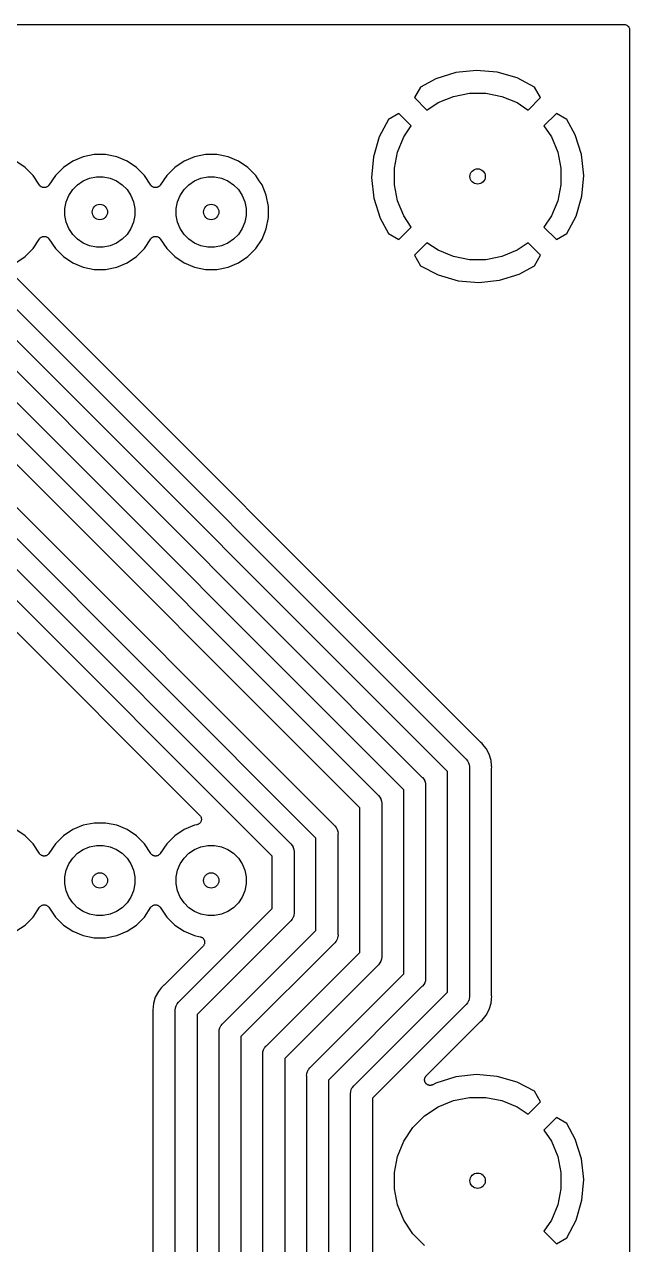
# Model space of a CAD drawing. Extents: x 1.5 to 15, y -8.3 to -3.1.
# Drawn here: x 14.443 to 14.986, y -4.195 to -3.1 of the extents above; entities that cross this region are included whole.
import ezdxf

# ---------------------------------------------------------------- set-up
doc = ezdxf.new("R2010")
doc.units = 0
doc.header["$MEASUREMENT"] = 0
doc.layers.add('BLACK', color=7, linetype='CONTINUOUS')

msp = doc.modelspace()

# ---------------------------------------------------------------- linework, layer by layer
at = {"layer": 'BLACK', "linetype": 'CONTINUOUS'}
for p, q in [((13.9298, -3.10002), (14.9814, -3.10002)), ((14.9814, -3.10002), (14.9814, -3.10002)), ((14.9814, -3.10002), (14.9814, -3.10002)), ((14.9814, -3.10002), (14.9814, -3.10002)), ((14.9814, -3.10002), (14.9815, -3.10002)), ((14.9815, -3.10002), (14.9819, -3.10007)), ((14.9819, -3.10007), (14.9824, -3.10012)), ((14.9824, -3.10012), (14.9824, -3.10013)), ((14.9824, -3.10013), (14.9824, -3.10013)), ((14.9824, -3.10013), (14.9829, -3.10027)), ((14.9829, -3.10027), (14.9833, -3.10041)), ((14.9833, -3.10041), (14.9834, -3.10042)), ((14.9834, -3.10042), (14.9834, -3.10042)), ((14.9834, -3.10042), (14.9838, -3.10065)), ((14.9838, -3.10065), (14.9842, -3.10087)), ((14.9842, -3.10087), (14.9842, -3.10089)), ((14.9842, -3.10089), (14.9842, -3.10089)), ((14.9842, -3.10089), (14.9846, -3.1012)), ((14.9846, -3.1012), (14.9849, -3.1015)), ((14.9849, -3.1015), (14.985, -3.10151)), ((14.985, -3.10151), (14.985, -3.10152)), ((14.985, -3.10152), (14.9853, -3.10189)), ((14.9853, -3.10189), (14.9856, -3.10225)), ((14.9856, -3.10225), (14.9856, -3.10227)), ((14.9856, -3.10227), (14.9856, -3.10228)), ((14.9856, -3.10228), (14.9858, -3.1027)), ((14.9858, -3.1027), (14.986, -3.10311)), ((14.986, -3.10311), (14.986, -3.10313)), ((14.986, -3.10313), (14.986, -3.10315)), ((14.986, -3.10315), (14.9862, -3.1036)), ((14.9862, -3.1036), (14.9863, -3.10405)), ((14.9863, -3.10405), (14.9863, -3.10407)), ((14.9863, -3.10407), (14.9863, -3.10408)), ((14.9863, -3.10408), (14.9864, -3.10455)), ((14.9864, -3.10455), (14.9864, -3.10502)), ((14.9864, -3.10502), (14.9864, -8.3374)), ((14.8303, -3.14329), (14.8125, -3.14891)), ((14.8489, -3.14126), (14.8303, -3.14329)), ((14.8675, -3.14289), (14.8489, -3.14126)), ((14.8854, -3.14812), (14.8675, -3.14289)), ((14.8125, -3.14891), (14.7987, -3.15628)), ((14.9011, -3.1563), (14.8854, -3.14812)), ((14.7987, -3.15628), (14.7933, -3.16575)), ((14.8145, -3.17023), (14.8281, -3.16459)), ((14.8281, -3.16459), (14.8425, -3.16171)), ((14.8425, -3.16171), (14.8573, -3.16171)), ((14.8573, -3.16171), (14.8717, -3.16459)), ((14.8717, -3.16459), (14.8853, -3.17023)), ((14.9065, -3.16575), (14.9011, -3.1563)), ((14.7933, -3.16575), (14.8044, -3.17692)), ((14.8044, -3.17692), (14.8145, -3.17023)), ((14.8853, -3.17023), (14.8954, -3.17692)), ((14.8954, -3.17692), (14.9065, -3.16575)), ((14.7697, -3.1853), (14.7615, -3.201)), ((14.7791, -3.17989), (14.7697, -3.1853)), ((14.7903, -3.19106), (14.7791, -3.17989)), ((14.9207, -3.17989), (14.9095, -3.19106)), ((14.9301, -3.18531), (14.9207, -3.17989)), ((14.9375, -3.1991), (14.9301, -3.18531)), ((14.7836, -3.20108), (14.7903, -3.19106)), ((14.9095, -3.19106), (14.9162, -3.20108)), ((14.7615, -3.201), (14.7563, -3.21892)), ((14.778, -3.2147), (14.7836, -3.20108)), ((14.9162, -3.20108), (14.9218, -3.2147)), ((14.9431, -3.21694), (14.9375, -3.1991)), ((14.4956, -3.21889), (14.4862, -3.22277)), ((14.5056, -3.21691), (14.4956, -3.21889)), ((14.5157, -3.21691), (14.5056, -3.21691)), ((14.5257, -3.21889), (14.5157, -3.21691)), ((14.535, -3.22277), (14.5257, -3.21889)), ((14.5956, -3.21889), (14.5862, -3.22277)), ((14.6056, -3.21691), (14.5956, -3.21889)), ((14.6157, -3.21691), (14.6056, -3.21691)), ((14.6257, -3.21889), (14.6157, -3.21691)), ((14.635, -3.22277), (14.6257, -3.21889)), ((14.7563, -3.21892), (14.7546, -3.23753)), ((14.7751, -3.22915), (14.778, -3.2147)), ((14.9218, -3.2147), (14.9247, -3.22915)), ((14.9452, -3.23551), (14.9431, -3.21694)), ((14.4435, -3.22841), (14.435, -3.22277)), ((14.4506, -3.23558), (14.4435, -3.22841)), ((14.4778, -3.22841), (14.4706, -3.23558)), ((14.4862, -3.22277), (14.4778, -3.22841)), ((14.5435, -3.22841), (14.535, -3.22277)), ((14.5506, -3.23558), (14.5435, -3.22841)), ((14.5778, -3.22841), (14.5706, -3.23558)), ((14.5862, -3.22277), (14.5778, -3.22841)), ((14.6435, -3.22841), (14.635, -3.22277)), ((14.6506, -3.23558), (14.6435, -3.22841)), ((14.7751, -3.24388), (14.7751, -3.22915)), ((14.9247, -3.22915), (14.9247, -3.24388)), ((14.4565, -3.24432), (14.4506, -3.23558)), ((14.4706, -3.23558), (14.4648, -3.24432)), ((14.4906, -3.24394), (14.4957, -3.24049)), ((14.4957, -3.24049), (14.5014, -3.23812)), ((14.5014, -3.23812), (14.5075, -3.23691)), ((14.5075, -3.23691), (14.5137, -3.23691)), ((14.5137, -3.23691), (14.5198, -3.23812)), ((14.5198, -3.23812), (14.5255, -3.24049)), ((14.5255, -3.24049), (14.5307, -3.24394)), ((14.5565, -3.24432), (14.5506, -3.23558)), ((14.5706, -3.23558), (14.5648, -3.24432)), ((14.5906, -3.24394), (14.5957, -3.24049)), ((14.5957, -3.24049), (14.6014, -3.23812)), ((14.6014, -3.23812), (14.6075, -3.23691)), ((14.6075, -3.23691), (14.6137, -3.23691)), ((14.6137, -3.23691), (14.6198, -3.23812)), ((14.6198, -3.23812), (14.6255, -3.24049)), ((14.6255, -3.24049), (14.6307, -3.24394)), ((14.6538, -3.24036), (14.6506, -3.23558)), ((14.6563, -3.24401), (14.6538, -3.24036)), ((14.6538, -3.24036), (14.6538, -3.24036)), ((14.7546, -3.23753), (14.7567, -3.25609)), ((14.9435, -3.25411), (14.9452, -3.23551)), ((14.4568, -3.24469), (14.4565, -3.24432)), ((14.4571, -3.24506), (14.4568, -3.24469)), ((14.4571, -3.24507), (14.4571, -3.24506)), ((14.4571, -3.24508), (14.4571, -3.24507)), ((14.4575, -3.24538), (14.4571, -3.24508)), ((14.4578, -3.24568), (14.4575, -3.24538)), ((14.4578, -3.24569), (14.4578, -3.24568)), ((14.4578, -3.2457), (14.4578, -3.24569)), ((14.4583, -3.24592), (14.4578, -3.2457)), ((14.4587, -3.24615), (14.4583, -3.24592)), ((14.4587, -3.24616), (14.4587, -3.24615)), ((14.4587, -3.24615), (14.4587, -3.24615)), ((14.4592, -3.2463), (14.4587, -3.24616)), ((14.4596, -3.24644), (14.4592, -3.2463)), ((14.4596, -3.24645), (14.4596, -3.24644)), ((14.4596, -3.24644), (14.4596, -3.24644)), ((14.4601, -3.24649), (14.4596, -3.24645)), ((14.4606, -3.24655), (14.4601, -3.24649)), ((14.4611, -3.2465), (14.4606, -3.24655)), ((14.4606, -3.24655), (14.4606, -3.24654)), ((14.4606, -3.24654), (14.4606, -3.24655)), ((14.4616, -3.24646), (14.4611, -3.2465)), ((14.462, -3.24632), (14.4616, -3.24645)), ((14.4616, -3.24645), (14.4616, -3.24646)), ((14.4616, -3.24646), (14.4616, -3.24646)), ((14.4625, -3.24619), (14.462, -3.24632)), ((14.4629, -3.24595), (14.4625, -3.24618)), ((14.4625, -3.24618), (14.4625, -3.24618)), ((14.4625, -3.24618), (14.4625, -3.24619)), ((14.4634, -3.24574), (14.4629, -3.24595)), ((14.4637, -3.24543), (14.4634, -3.24572)), ((14.4634, -3.24572), (14.4634, -3.24573)), ((14.4634, -3.24573), (14.4634, -3.24574)), ((14.4641, -3.24513), (14.4637, -3.24543)), ((14.4644, -3.24475), (14.4641, -3.24511)), ((14.4641, -3.24511), (14.4641, -3.24512)), ((14.4641, -3.24512), (14.4641, -3.24513)), ((14.4647, -3.24438), (14.4644, -3.24475)), ((14.4648, -3.24436), (14.4647, -3.24438)), ((14.4648, -3.24432), (14.4648, -3.24436)), ((14.4648, -3.24436), (14.4648, -3.24436)), ((14.4648, -3.24436), (14.4648, -3.24436)), ((14.4827, -3.25349), (14.4862, -3.24833)), ((14.4862, -3.24833), (14.4906, -3.24394)), ((14.5307, -3.24394), (14.5351, -3.24833)), ((14.5351, -3.24833), (14.5385, -3.25349)), ((14.5568, -3.24469), (14.5565, -3.24432)), ((14.5571, -3.24506), (14.5568, -3.24469)), ((14.5571, -3.24507), (14.5571, -3.24506)), ((14.5571, -3.24508), (14.5571, -3.24507)), ((14.5575, -3.24538), (14.5571, -3.24508)), ((14.5578, -3.24568), (14.5575, -3.24538)), ((14.5578, -3.24569), (14.5578, -3.24568)), ((14.5578, -3.2457), (14.5578, -3.24569)), ((14.5583, -3.24592), (14.5578, -3.2457)), ((14.5587, -3.24615), (14.5583, -3.24592)), ((14.5587, -3.24616), (14.5587, -3.24615)), ((14.5587, -3.24615), (14.5587, -3.24615)), ((14.5592, -3.2463), (14.5587, -3.24616)), ((14.5596, -3.24644), (14.5592, -3.2463)), ((14.5596, -3.24645), (14.5596, -3.24644)), ((14.5596, -3.24644), (14.5596, -3.24644)), ((14.5601, -3.24649), (14.5596, -3.24645)), ((14.5606, -3.24655), (14.5601, -3.24649)), ((14.5611, -3.2465), (14.5606, -3.24655)), ((14.5606, -3.24655), (14.5606, -3.24654)), ((14.5606, -3.24654), (14.5606, -3.24655)), ((14.5616, -3.24646), (14.5611, -3.2465)), ((14.562, -3.24632), (14.5616, -3.24645)), ((14.5616, -3.24645), (14.5616, -3.24646)), ((14.5616, -3.24646), (14.5616, -3.24646)), ((14.5625, -3.24619), (14.562, -3.24632)), ((14.5629, -3.24595), (14.5625, -3.24618)), ((14.5625, -3.24618), (14.5625, -3.24618)), ((14.5625, -3.24618), (14.5625, -3.24619)), ((14.5634, -3.24574), (14.5629, -3.24595)), ((14.5637, -3.24543), (14.5634, -3.24572)), ((14.5634, -3.24572), (14.5634, -3.24573)), ((14.5634, -3.24573), (14.5634, -3.24574)), ((14.5641, -3.24513), (14.5637, -3.24543)), ((14.5644, -3.24475), (14.5641, -3.24511)), ((14.5641, -3.24511), (14.5641, -3.24512)), ((14.5641, -3.24512), (14.5641, -3.24513)), ((14.5647, -3.24438), (14.5644, -3.24475)), ((14.5648, -3.24436), (14.5647, -3.24438)), ((14.5648, -3.24432), (14.5648, -3.24436)), ((14.5648, -3.24436), (14.5648, -3.24436)), ((14.5648, -3.24436), (14.5648, -3.24436)), ((14.5827, -3.25349), (14.5862, -3.24833)), ((14.5862, -3.24833), (14.5906, -3.24394)), ((14.6307, -3.24394), (14.6351, -3.24833)), ((14.6351, -3.24833), (14.6385, -3.25349)), ((14.6601, -3.25338), (14.6563, -3.24401)), ((14.778, -3.25833), (14.7751, -3.24388)), ((14.9247, -3.24388), (14.9218, -3.25833)), ((14.4791, -3.2653), (14.4803, -3.25922)), ((14.4803, -3.25922), (14.4827, -3.25349)), ((14.5385, -3.25349), (14.5409, -3.25922)), ((14.5409, -3.25922), (14.5421, -3.2653)), ((14.5791, -3.2653), (14.5803, -3.25922)), ((14.5803, -3.25922), (14.5827, -3.25349)), ((14.6385, -3.25349), (14.6409, -3.25922)), ((14.6409, -3.25922), (14.6421, -3.2653)), ((14.6621, -3.26333), (14.6601, -3.25338)), ((14.6621, -3.27348), (14.6621, -3.26333)), ((14.7567, -3.25609), (14.7623, -3.27393)), ((14.7836, -3.27195), (14.778, -3.25833)), ((14.9218, -3.25833), (14.9162, -3.27195)), ((14.9383, -3.27204), (14.9435, -3.25411)), ((14.4791, -3.27151), (14.4791, -3.2653)), ((14.4803, -3.27759), (14.4791, -3.27151)), ((14.5421, -3.27151), (14.5409, -3.27759)), ((14.5421, -3.2653), (14.5421, -3.27151)), ((14.5791, -3.27151), (14.5791, -3.2653)), ((14.5803, -3.27759), (14.5791, -3.27151)), ((14.6421, -3.27151), (14.6409, -3.27759)), ((14.6421, -3.2653), (14.6421, -3.27151)), ((14.6601, -3.28343), (14.6621, -3.27348)), ((14.7623, -3.27393), (14.7697, -3.28772)), ((14.7903, -3.28197), (14.7836, -3.27195)), ((14.9162, -3.27195), (14.9095, -3.28197)), ((14.9301, -3.28773), (14.9383, -3.27204)), ((14.4827, -3.28332), (14.4803, -3.27759)), ((14.4862, -3.28848), (14.4827, -3.28332)), ((14.5385, -3.28332), (14.5351, -3.28848)), ((14.5409, -3.27759), (14.5385, -3.28332)), ((14.5827, -3.28332), (14.5803, -3.27759)), ((14.5862, -3.28848), (14.5827, -3.28332)), ((14.6385, -3.28332), (14.6351, -3.28848)), ((14.6409, -3.27759), (14.6385, -3.28332)), ((14.6563, -3.2928), (14.6601, -3.28343)), ((14.7791, -3.29314), (14.7903, -3.28197)), ((14.9095, -3.28197), (14.9207, -3.29314)), ((14.4506, -3.30123), (14.4565, -3.29249)), ((14.4565, -3.29243), (14.4568, -3.29206)), ((14.4565, -3.29245), (14.4565, -3.29243)), ((14.4565, -3.29249), (14.4565, -3.29245)), ((14.4565, -3.29245), (14.4565, -3.29245)), ((14.4565, -3.29245), (14.4565, -3.29245)), ((14.4568, -3.29206), (14.4571, -3.2917)), ((14.4571, -3.29168), (14.4575, -3.29139)), ((14.4571, -3.29169), (14.4571, -3.29168)), ((14.4571, -3.2917), (14.4571, -3.29169)), ((14.4575, -3.29139), (14.4579, -3.29109)), ((14.4579, -3.29107), (14.4583, -3.29085)), ((14.4579, -3.29108), (14.4579, -3.29107)), ((14.4579, -3.29109), (14.4579, -3.29108)), ((14.4583, -3.29085), (14.4587, -3.29063)), ((14.4587, -3.29063), (14.4588, -3.29063)), ((14.4588, -3.29062), (14.4592, -3.29049)), ((14.4588, -3.29063), (14.4588, -3.29062)), ((14.4592, -3.29049), (14.4597, -3.29036)), ((14.4597, -3.29035), (14.4602, -3.29031)), ((14.4597, -3.29036), (14.4597, -3.29035)), ((14.4597, -3.29036), (14.4597, -3.29036)), ((14.4602, -3.29031), (14.4607, -3.29027)), ((14.4607, -3.29027), (14.4607, -3.29027)), ((14.4607, -3.29027), (14.4607, -3.29027)), ((14.4607, -3.29027), (14.4612, -3.29032)), ((14.4612, -3.29032), (14.4616, -3.29036)), ((14.4616, -3.29036), (14.4616, -3.29037)), ((14.4616, -3.29037), (14.4616, -3.29037)), ((14.4616, -3.29037), (14.4621, -3.29051)), ((14.4621, -3.29051), (14.4626, -3.29065)), ((14.4626, -3.29065), (14.4626, -3.29066)), ((14.4626, -3.29066), (14.4626, -3.29066)), ((14.4626, -3.29066), (14.463, -3.29089)), ((14.463, -3.29089), (14.4634, -3.29111)), ((14.4634, -3.29111), (14.4634, -3.29112)), ((14.4634, -3.29112), (14.4634, -3.29113)), ((14.4634, -3.29113), (14.4638, -3.29144)), ((14.4638, -3.29144), (14.4642, -3.29173)), ((14.4642, -3.29173), (14.4642, -3.29174)), ((14.4642, -3.29174), (14.4642, -3.29175)), ((14.4642, -3.29175), (14.4645, -3.29212)), ((14.4645, -3.29212), (14.4648, -3.29249)), ((14.4648, -3.29249), (14.4706, -3.30123)), ((14.4906, -3.29287), (14.4862, -3.28848)), ((14.4957, -3.29632), (14.4906, -3.29287)), ((14.5014, -3.29869), (14.4957, -3.29632)), ((14.5255, -3.29632), (14.5198, -3.29869)), ((14.5307, -3.29287), (14.5255, -3.29632)), ((14.5351, -3.28848), (14.5307, -3.29287)), ((14.5506, -3.30123), (14.5565, -3.29249)), ((14.5565, -3.29243), (14.5568, -3.29206)), ((14.5565, -3.29245), (14.5565, -3.29243)), ((14.5565, -3.29249), (14.5565, -3.29245)), ((14.5565, -3.29245), (14.5565, -3.29245)), ((14.5565, -3.29245), (14.5565, -3.29245)), ((14.5568, -3.29206), (14.5571, -3.2917)), ((14.5571, -3.29168), (14.5575, -3.29139)), ((14.5571, -3.29169), (14.5571, -3.29168)), ((14.5571, -3.2917), (14.5571, -3.29169)), ((14.5575, -3.29139), (14.5579, -3.29109)), ((14.5579, -3.29107), (14.5583, -3.29085)), ((14.5579, -3.29108), (14.5579, -3.29107)), ((14.5579, -3.29109), (14.5579, -3.29108)), ((14.5583, -3.29085), (14.5587, -3.29063)), ((14.5587, -3.29063), (14.5588, -3.29063)), ((14.5588, -3.29062), (14.5592, -3.29049)), ((14.5588, -3.29063), (14.5588, -3.29062)), ((14.5592, -3.29049), (14.5597, -3.29036)), ((14.5597, -3.29035), (14.5602, -3.29031)), ((14.5597, -3.29036), (14.5597, -3.29035)), ((14.5597, -3.29036), (14.5597, -3.29036)), ((14.5602, -3.29031), (14.5607, -3.29027)), ((14.5607, -3.29027), (14.5607, -3.29027)), ((14.5607, -3.29027), (14.5607, -3.29027)), ((14.5607, -3.29027), (14.5612, -3.29032)), ((14.5612, -3.29032), (14.5616, -3.29036)), ((14.5616, -3.29036), (14.5616, -3.29037)), ((14.5616, -3.29037), (14.5616, -3.29037)), ((14.5616, -3.29037), (14.5621, -3.29051)), ((14.5621, -3.29051), (14.5626, -3.29065)), ((14.5626, -3.29065), (14.5626, -3.29066)), ((14.5626, -3.29066), (14.5626, -3.29066)), ((14.5626, -3.29066), (14.563, -3.29089)), ((14.563, -3.29089), (14.5634, -3.29111)), ((14.5634, -3.29111), (14.5634, -3.29112)), ((14.5634, -3.29112), (14.5634, -3.29113)), ((14.5634, -3.29113), (14.5638, -3.29144)), ((14.5638, -3.29144), (14.5642, -3.29173)), ((14.5642, -3.29173), (14.5642, -3.29174)), ((14.5642, -3.29174), (14.5642, -3.29175)), ((14.5642, -3.29175), (14.5645, -3.29212)), ((14.5645, -3.29212), (14.5648, -3.29249)), ((14.5648, -3.29249), (14.5706, -3.30123)), ((14.5906, -3.29287), (14.5862, -3.28848)), ((14.5957, -3.29632), (14.5906, -3.29287)), ((14.6014, -3.29869), (14.5957, -3.29632)), ((14.6255, -3.29632), (14.6198, -3.29869)), ((14.6307, -3.29287), (14.6255, -3.29632)), ((14.6351, -3.28848), (14.6307, -3.29287)), ((14.6506, -3.30123), (14.6563, -3.2928)), ((14.7697, -3.28772), (14.7791, -3.29314)), ((14.8044, -3.29611), (14.7933, -3.30728)), ((14.8145, -3.30281), (14.8044, -3.29611)), ((14.8954, -3.29611), (14.8853, -3.30281)), ((14.9065, -3.30728), (14.8954, -3.29611)), ((14.9207, -3.29314), (14.9301, -3.28773)), ((14.4435, -3.30841), (14.4506, -3.30123)), ((14.4706, -3.30123), (14.4778, -3.30841)), ((14.5075, -3.2999), (14.5014, -3.29869)), ((14.5137, -3.2999), (14.5075, -3.2999)), ((14.5198, -3.29869), (14.5137, -3.2999)), ((14.5435, -3.30841), (14.5506, -3.30123)), ((14.5706, -3.30123), (14.5778, -3.30841)), ((14.6075, -3.2999), (14.6014, -3.29869)), ((14.6137, -3.2999), (14.6075, -3.2999)), ((14.6198, -3.29869), (14.6137, -3.2999)), ((14.6435, -3.30841), (14.6489, -3.30292)), ((14.6489, -3.30292), (14.6506, -3.30123)), ((14.6489, -3.30292), (14.6489, -3.30292)), ((14.7933, -3.30728), (14.7987, -3.31673)), ((14.8281, -3.30844), (14.8145, -3.30281)), ((14.8853, -3.30281), (14.8717, -3.30844)), ((14.9011, -3.31676), (14.9065, -3.30728)), ((14.435, -3.31404), (14.4435, -3.30841)), ((14.4778, -3.30841), (14.4862, -3.31404)), ((14.4862, -3.31404), (14.4956, -3.31792)), ((14.4956, -3.31792), (14.5056, -3.3199)), ((14.5157, -3.3199), (14.5257, -3.31792)), ((14.5257, -3.31792), (14.535, -3.31404)), ((14.535, -3.31404), (14.5435, -3.30841)), ((14.5778, -3.30841), (14.5862, -3.31404)), ((14.5862, -3.31404), (14.5956, -3.31792)), ((14.5956, -3.31792), (14.6056, -3.3199)), ((14.6157, -3.3199), (14.6257, -3.31792)), ((14.6257, -3.31792), (14.635, -3.31404)), ((14.635, -3.31404), (14.6435, -3.30841)), ((14.7987, -3.31673), (14.8144, -3.32491)), ((14.8425, -3.31132), (14.8281, -3.30844)), ((14.8573, -3.31132), (14.8425, -3.31132)), ((14.8717, -3.30844), (14.8573, -3.31132)), ((14.8873, -3.32413), (14.9011, -3.31676)), ((14.4028, -3.32281), (14.8393, -3.75929)), ((14.8526, -3.74428), (14.4313, -3.32305)), ((14.5056, -3.3199), (14.5157, -3.3199)), ((14.6056, -3.3199), (14.6157, -3.3199)), ((14.8144, -3.32491), (14.8323, -3.33014)), ((14.8695, -3.32974), (14.8873, -3.32413)), ((14.8228, -3.77067), (14.3914, -3.33927)), ((14.8323, -3.33014), (14.8509, -3.33177)), ((14.8509, -3.33177), (14.8695, -3.32974)), ((14.3865, -3.36218), (14.7999, -3.7756)), ((14.7835, -3.78698), (14.3751, -3.37864)), ((14.3702, -3.40155), (14.7606, -3.79191)), ((14.7441, -3.80329), (14.3588, -3.41801)), ((14.3431, -3.44092), (14.7212, -3.81905)), ((14.7047, -3.83043), (14.3317, -3.45738)), ((14.3268, -3.48029), (14.6818, -3.83536)), ((14.6654, -3.84673), (14.3154, -3.49675)), ((14.3086, -3.51822), (14.6004, -3.81002)), ((14.8527, -3.74442), (14.8526, -3.74428)), ((14.8529, -3.74457), (14.8527, -3.74442)), ((14.8529, -3.74461), (14.8529, -3.74457)), ((14.8539, -3.74539), (14.8529, -3.74461)), ((14.8547, -3.74634), (14.8539, -3.74539)), ((14.8558, -3.74777), (14.8547, -3.74634)), ((14.8547, -3.74634), (14.8547, -3.74634)), ((14.8576, -3.74994), (14.8558, -3.74777)), ((14.8558, -3.74777), (14.8558, -3.74777)), ((14.8604, -3.75512), (14.8576, -3.74994)), ((14.8621, -3.76075), (14.8604, -3.75512)), ((14.8393, -3.75929), (14.8397, -3.7596)), ((14.8397, -3.7596), (14.8409, -3.7611)), ((14.8409, -3.7611), (14.8418, -3.76281)), ((14.8418, -3.76281), (14.8424, -3.76467)), ((14.8424, -3.76467), (14.8425, -3.76593)), ((14.8425, -3.76593), (14.8426, -3.7666)), ((14.8426, -3.7666), (14.8425, -3.76708)), ((14.8425, -3.76708), (14.8425, -3.97226)), ((14.8625, -3.76537), (14.8621, -3.76075)), ((14.8627, -3.7666), (14.8625, -3.76537)), ((14.8625, -3.76537), (14.8625, -3.76537)), ((14.8625, -3.76782), (14.8627, -3.7666)), ((14.7999, -3.7756), (14.8003, -3.77591)), ((14.8003, -3.77591), (14.8015, -3.77741)), ((14.8015, -3.77741), (14.8024, -3.77912)), ((14.8228, -3.96867), (14.8228, -3.77067)), ((14.8625, -3.76803), (14.8625, -3.76782)), ((14.8625, -3.76824), (14.8625, -3.76803)), ((14.8625, -3.76831), (14.8625, -3.76824)), ((14.8625, -3.97103), (14.8625, -3.76831)), ((14.7835, -3.95236), (14.7835, -3.78698)), ((14.8024, -3.77912), (14.8025, -3.77916)), ((14.8025, -3.77916), (14.803, -3.78097)), ((14.803, -3.78097), (14.8032, -3.7829)), ((14.8032, -3.7829), (14.8031, -3.78339)), ((14.8031, -3.78339), (14.8031, -3.95595)), ((14.7606, -3.79191), (14.7609, -3.79222)), ((14.7609, -3.79222), (14.7622, -3.79372)), ((14.7622, -3.79372), (14.7629, -3.79509)), ((14.7629, -3.79509), (14.7631, -3.79543)), ((14.7631, -3.79543), (14.7636, -3.79728)), ((14.7636, -3.79728), (14.7638, -3.79921)), ((14.7638, -3.79921), (14.7638, -3.7997)), ((14.7638, -3.7997), (14.7638, -3.93652)), ((14.6004, -3.81002), (14.6004, -3.81005)), ((14.6004, -3.81005), (14.6004, -3.81005)), ((14.6004, -3.81005), (14.6004, -3.81005)), ((14.6004, -3.81005), (14.6004, -3.81006)), ((14.6004, -3.81006), (14.6007, -3.81044)), ((14.6007, -3.81044), (14.601, -3.81081)), ((14.601, -3.81081), (14.601, -3.81082)), ((14.601, -3.81082), (14.601, -3.81083)), ((14.601, -3.81083), (14.6012, -3.81126)), ((14.6012, -3.81126), (14.6014, -3.81167)), ((14.7441, -3.93293), (14.7441, -3.80329)), ((14.4956, -3.81889), (14.4862, -3.82277)), ((14.5056, -3.81691), (14.4956, -3.81889)), ((14.5157, -3.81691), (14.5056, -3.81691)), ((14.5257, -3.81889), (14.5157, -3.81691)), ((14.535, -3.82277), (14.5257, -3.81889)), ((14.5956, -3.81889), (14.5862, -3.82277)), ((14.5978, -3.81845), (14.5956, -3.81889)), ((14.5982, -3.81832), (14.5978, -3.81845)), ((14.5987, -3.81818), (14.5982, -3.81832)), ((14.5991, -3.81795), (14.5987, -3.81817)), ((14.5987, -3.81817), (14.5987, -3.81817)), ((14.5987, -3.81817), (14.5987, -3.81818)), ((14.5996, -3.81772), (14.5991, -3.81795)), ((14.6, -3.81741), (14.5996, -3.81771)), ((14.5996, -3.81771), (14.5996, -3.81772)), ((14.5996, -3.81772), (14.5996, -3.81772)), ((14.6003, -3.81711), (14.6, -3.81741)), ((14.6006, -3.81673), (14.6003, -3.8171)), ((14.6003, -3.8171), (14.6003, -3.8171)), ((14.6003, -3.8171), (14.6003, -3.81711)), ((14.601, -3.81636), (14.6006, -3.81673)), ((14.6012, -3.81592), (14.601, -3.81634)), ((14.601, -3.81634), (14.601, -3.81635)), ((14.601, -3.81635), (14.601, -3.81636)), ((14.6014, -3.8155), (14.6012, -3.81592)), ((14.6014, -3.81167), (14.6015, -3.81168)), ((14.6016, -3.81503), (14.6014, -3.81548)), ((14.6014, -3.81548), (14.6014, -3.81549)), ((14.6014, -3.81549), (14.6014, -3.8155)), ((14.6015, -3.81168), (14.6015, -3.81169)), ((14.6015, -3.81169), (14.6016, -3.81215)), ((14.6016, -3.81215), (14.6017, -3.81261)), ((14.6017, -3.81457), (14.6016, -3.81503)), ((14.6017, -3.81261), (14.6017, -3.81262)), ((14.6017, -3.81262), (14.6017, -3.81263)), ((14.6017, -3.81263), (14.6018, -3.8131)), ((14.6018, -3.81408), (14.6017, -3.81455)), ((14.6017, -3.81455), (14.6017, -3.81456)), ((14.6017, -3.81456), (14.6017, -3.81457)), ((14.6018, -3.8131), (14.6018, -3.81358)), ((14.6018, -3.81358), (14.6018, -3.81359)), ((14.6018, -3.81359), (14.6018, -3.8136)), ((14.6018, -3.8136), (14.6018, -3.81408)), ((14.7212, -3.81905), (14.7216, -3.81936)), ((14.7216, -3.81936), (14.7228, -3.82085)), ((14.7228, -3.82085), (14.7235, -3.82211)), ((14.7235, -3.82211), (14.7237, -3.82256)), ((14.4435, -3.82841), (14.435, -3.82277)), ((14.4506, -3.83558), (14.4435, -3.82841)), ((14.4778, -3.82841), (14.4706, -3.83558)), ((14.4862, -3.82277), (14.4778, -3.82841)), ((14.5435, -3.82841), (14.535, -3.82277)), ((14.5506, -3.83558), (14.5435, -3.82841)), ((14.5778, -3.82841), (14.5706, -3.83558)), ((14.5862, -3.82277), (14.5778, -3.82841)), ((14.7047, -3.91325), (14.7047, -3.83043)), ((14.7237, -3.82256), (14.7243, -3.82442)), ((14.7243, -3.82442), (14.7245, -3.82635)), ((14.7245, -3.82635), (14.7244, -3.82683)), ((14.7244, -3.82683), (14.7244, -3.91684)), ((14.4565, -3.84432), (14.4506, -3.83558)), ((14.4706, -3.83558), (14.4648, -3.84432)), ((14.4862, -3.84833), (14.4906, -3.84394)), ((14.4906, -3.84394), (14.4957, -3.84049)), ((14.4957, -3.84049), (14.5014, -3.83812)), ((14.5014, -3.83812), (14.5075, -3.83691)), ((14.5075, -3.83691), (14.5137, -3.83691)), ((14.5137, -3.83691), (14.5198, -3.83812)), ((14.5198, -3.83812), (14.5255, -3.84049)), ((14.5255, -3.84049), (14.5307, -3.84394)), ((14.5307, -3.84394), (14.5351, -3.84833)), ((14.5565, -3.84432), (14.5506, -3.83558)), ((14.5706, -3.83558), (14.5648, -3.84432)), ((14.5862, -3.84833), (14.5906, -3.84394)), ((14.5906, -3.84394), (14.5957, -3.84049)), ((14.5957, -3.84049), (14.6014, -3.83812)), ((14.6014, -3.83812), (14.6075, -3.83691)), ((14.6075, -3.83691), (14.6137, -3.83691)), ((14.6137, -3.83691), (14.6198, -3.83812)), ((14.6198, -3.83812), (14.6255, -3.84049)), ((14.6255, -3.84049), (14.6307, -3.84394)), ((14.6307, -3.84394), (14.6351, -3.84833)), ((14.6818, -3.83536), (14.6822, -3.83566)), ((14.6822, -3.83566), (14.6834, -3.83716)), ((14.6834, -3.83716), (14.6842, -3.83855)), ((14.6842, -3.83855), (14.6843, -3.83887)), ((14.6843, -3.83887), (14.6849, -3.84073)), ((14.6849, -3.84073), (14.6851, -3.84266)), ((14.6851, -3.84266), (14.685, -3.84314)), ((14.685, -3.84314), (14.685, -3.89715)), ((14.4568, -3.84469), (14.4565, -3.84432)), ((14.4571, -3.84506), (14.4568, -3.84469)), ((14.4571, -3.84507), (14.4571, -3.84506)), ((14.4571, -3.84508), (14.4571, -3.84507)), ((14.4575, -3.84538), (14.4571, -3.84508)), ((14.4578, -3.84568), (14.4575, -3.84538)), ((14.4578, -3.84569), (14.4578, -3.84568)), ((14.4578, -3.8457), (14.4578, -3.84569)), ((14.4583, -3.84592), (14.4578, -3.8457)), ((14.4587, -3.84615), (14.4583, -3.84592)), ((14.4587, -3.84616), (14.4587, -3.84615)), ((14.4587, -3.84615), (14.4587, -3.84615)), ((14.4592, -3.8463), (14.4587, -3.84616)), ((14.4596, -3.84644), (14.4592, -3.8463)), ((14.4596, -3.84645), (14.4596, -3.84644)), ((14.4596, -3.84644), (14.4596, -3.84644)), ((14.4601, -3.84649), (14.4596, -3.84645)), ((14.4606, -3.84655), (14.4601, -3.84649)), ((14.4611, -3.8465), (14.4606, -3.84655)), ((14.4606, -3.84655), (14.4606, -3.84654)), ((14.4606, -3.84654), (14.4606, -3.84655)), ((14.4616, -3.84646), (14.4611, -3.8465)), ((14.462, -3.84632), (14.4616, -3.84645)), ((14.4616, -3.84645), (14.4616, -3.84646)), ((14.4616, -3.84646), (14.4616, -3.84646)), ((14.4625, -3.84619), (14.462, -3.84632)), ((14.4629, -3.84595), (14.4625, -3.84618)), ((14.4625, -3.84618), (14.4625, -3.84618)), ((14.4625, -3.84618), (14.4625, -3.84619)), ((14.4634, -3.84574), (14.4629, -3.84595)), ((14.4637, -3.84543), (14.4634, -3.84572)), ((14.4634, -3.84572), (14.4634, -3.84573)), ((14.4634, -3.84573), (14.4634, -3.84574)), ((14.4641, -3.84513), (14.4637, -3.84543)), ((14.4644, -3.84475), (14.4641, -3.84511)), ((14.4641, -3.84511), (14.4641, -3.84512)), ((14.4641, -3.84512), (14.4641, -3.84513)), ((14.4647, -3.84438), (14.4644, -3.84475)), ((14.4648, -3.84436), (14.4647, -3.84438)), ((14.4648, -3.84432), (14.4648, -3.84436)), ((14.4648, -3.84436), (14.4648, -3.84436)), ((14.4648, -3.84436), (14.4648, -3.84436)), ((14.4803, -3.85922), (14.4827, -3.85349)), ((14.4827, -3.85349), (14.4862, -3.84833)), ((14.5351, -3.84833), (14.5385, -3.85349)), ((14.5385, -3.85349), (14.5409, -3.85922)), ((14.5568, -3.84469), (14.5565, -3.84432)), ((14.5571, -3.84506), (14.5568, -3.84469)), ((14.5571, -3.84507), (14.5571, -3.84506)), ((14.5571, -3.84508), (14.5571, -3.84507)), ((14.5575, -3.84538), (14.5571, -3.84508)), ((14.5578, -3.84568), (14.5575, -3.84538)), ((14.5578, -3.84569), (14.5578, -3.84568)), ((14.5578, -3.8457), (14.5578, -3.84569)), ((14.5583, -3.84592), (14.5578, -3.8457)), ((14.5587, -3.84615), (14.5583, -3.84592)), ((14.5587, -3.84616), (14.5587, -3.84615)), ((14.5587, -3.84615), (14.5587, -3.84615)), ((14.5592, -3.8463), (14.5587, -3.84616)), ((14.5596, -3.84644), (14.5592, -3.8463)), ((14.5596, -3.84645), (14.5596, -3.84644)), ((14.5596, -3.84644), (14.5596, -3.84644)), ((14.5601, -3.84649), (14.5596, -3.84645)), ((14.5606, -3.84655), (14.5601, -3.84649)), ((14.5611, -3.8465), (14.5606, -3.84655)), ((14.5606, -3.84655), (14.5606, -3.84654)), ((14.5606, -3.84654), (14.5606, -3.84655)), ((14.5616, -3.84646), (14.5611, -3.8465)), ((14.562, -3.84632), (14.5616, -3.84645)), ((14.5616, -3.84645), (14.5616, -3.84646)), ((14.5616, -3.84646), (14.5616, -3.84646)), ((14.5625, -3.84619), (14.562, -3.84632)), ((14.5629, -3.84595), (14.5625, -3.84618)), ((14.5625, -3.84618), (14.5625, -3.84618)), ((14.5625, -3.84618), (14.5625, -3.84619)), ((14.5634, -3.84574), (14.5629, -3.84595)), ((14.5637, -3.84543), (14.5634, -3.84572)), ((14.5634, -3.84572), (14.5634, -3.84573)), ((14.5634, -3.84573), (14.5634, -3.84574)), ((14.5641, -3.84513), (14.5637, -3.84543)), ((14.5644, -3.84475), (14.5641, -3.84511)), ((14.5641, -3.84511), (14.5641, -3.84512)), ((14.5641, -3.84512), (14.5641, -3.84513)), ((14.5647, -3.84438), (14.5644, -3.84475)), ((14.5648, -3.84436), (14.5647, -3.84438)), ((14.5648, -3.84432), (14.5648, -3.84436)), ((14.5648, -3.84436), (14.5648, -3.84436)), ((14.5648, -3.84436), (14.5648, -3.84436)), ((14.5803, -3.85922), (14.5827, -3.85349)), ((14.5827, -3.85349), (14.5862, -3.84833)), ((14.6351, -3.84833), (14.6385, -3.85349)), ((14.6385, -3.85349), (14.6409, -3.85922)), ((14.6654, -3.89356), (14.6654, -3.84673)), ((14.4791, -3.8653), (14.4803, -3.85922)), ((14.4791, -3.87151), (14.4791, -3.8653)), ((14.5409, -3.85922), (14.5421, -3.8653)), ((14.5421, -3.8653), (14.5421, -3.87151)), ((14.5791, -3.8653), (14.5803, -3.85922)), ((14.5791, -3.87151), (14.5791, -3.8653)), ((14.6409, -3.85922), (14.6421, -3.8653)), ((14.6421, -3.8653), (14.6421, -3.87151)), ((14.4803, -3.87759), (14.4791, -3.87151)), ((14.5421, -3.87151), (14.5409, -3.87759)), ((14.5803, -3.87759), (14.5791, -3.87151)), ((14.6421, -3.87151), (14.6409, -3.87759)), ((14.4827, -3.88332), (14.4803, -3.87759)), ((14.4862, -3.88848), (14.4827, -3.88332)), ((14.5385, -3.88332), (14.5351, -3.88848)), ((14.5409, -3.87759), (14.5385, -3.88332)), ((14.5827, -3.88332), (14.5803, -3.87759)), ((14.5862, -3.88848), (14.5827, -3.88332)), ((14.6385, -3.88332), (14.6351, -3.88848)), ((14.6409, -3.87759), (14.6385, -3.88332)), ((14.4506, -3.90123), (14.4565, -3.89249)), ((14.4565, -3.89243), (14.4568, -3.89206)), ((14.4565, -3.89245), (14.4565, -3.89243)), ((14.4565, -3.89249), (14.4565, -3.89245)), ((14.4565, -3.89245), (14.4565, -3.89245)), ((14.4565, -3.89245), (14.4565, -3.89245)), ((14.4568, -3.89206), (14.4571, -3.8917)), ((14.4571, -3.89168), (14.4575, -3.89139)), ((14.4571, -3.89169), (14.4571, -3.89168)), ((14.4571, -3.8917), (14.4571, -3.89169)), ((14.4575, -3.89139), (14.4579, -3.89109)), ((14.4579, -3.89107), (14.4583, -3.89085)), ((14.4579, -3.89108), (14.4579, -3.89107)), ((14.4579, -3.89109), (14.4579, -3.89108)), ((14.4583, -3.89085), (14.4587, -3.89063)), ((14.4587, -3.89063), (14.4588, -3.89063)), ((14.4588, -3.89062), (14.4592, -3.89049)), ((14.4588, -3.89063), (14.4588, -3.89062)), ((14.4592, -3.89049), (14.4597, -3.89036)), ((14.4597, -3.89035), (14.4602, -3.89031)), ((14.4597, -3.89036), (14.4597, -3.89035)), ((14.4597, -3.89036), (14.4597, -3.89036)), ((14.4602, -3.89031), (14.4607, -3.89027)), ((14.4607, -3.89027), (14.4607, -3.89027)), ((14.4607, -3.89027), (14.4607, -3.89027)), ((14.4607, -3.89027), (14.4612, -3.89032)), ((14.4612, -3.89032), (14.4616, -3.89036)), ((14.4616, -3.89036), (14.4616, -3.89037)), ((14.4616, -3.89037), (14.4616, -3.89037)), ((14.4616, -3.89037), (14.4621, -3.89051)), ((14.4621, -3.89051), (14.4626, -3.89065)), ((14.4626, -3.89065), (14.4626, -3.89066)), ((14.4626, -3.89066), (14.4626, -3.89066)), ((14.4626, -3.89066), (14.463, -3.89089)), ((14.463, -3.89089), (14.4634, -3.89111)), ((14.4634, -3.89111), (14.4634, -3.89112)), ((14.4634, -3.89112), (14.4634, -3.89113)), ((14.4634, -3.89113), (14.4638, -3.89144)), ((14.4638, -3.89144), (14.4642, -3.89173)), ((14.4642, -3.89173), (14.4642, -3.89174)), ((14.4642, -3.89174), (14.4642, -3.89175)), ((14.4642, -3.89175), (14.4645, -3.89212)), ((14.4645, -3.89212), (14.4648, -3.89249)), ((14.4648, -3.89249), (14.4706, -3.90123)), ((14.4906, -3.89287), (14.4862, -3.88848)), ((14.4957, -3.89632), (14.4906, -3.89287)), ((14.5014, -3.89869), (14.4957, -3.89632)), ((14.5075, -3.8999), (14.5014, -3.89869)), ((14.5198, -3.89869), (14.5137, -3.8999)), ((14.5255, -3.89632), (14.5198, -3.89869)), ((14.5307, -3.89287), (14.5255, -3.89632)), ((14.5351, -3.88848), (14.5307, -3.89287)), ((14.5506, -3.90123), (14.5565, -3.89249)), ((14.5565, -3.89243), (14.5568, -3.89206)), ((14.5565, -3.89245), (14.5565, -3.89243)), ((14.5565, -3.89249), (14.5565, -3.89245)), ((14.5565, -3.89245), (14.5565, -3.89245)), ((14.5565, -3.89245), (14.5565, -3.89245)), ((14.5568, -3.89206), (14.5571, -3.8917)), ((14.5571, -3.89168), (14.5575, -3.89139)), ((14.5571, -3.89169), (14.5571, -3.89168)), ((14.5571, -3.8917), (14.5571, -3.89169)), ((14.5575, -3.89139), (14.5579, -3.89109)), ((14.5579, -3.89107), (14.5583, -3.89085)), ((14.5579, -3.89108), (14.5579, -3.89107)), ((14.5579, -3.89109), (14.5579, -3.89108)), ((14.5583, -3.89085), (14.5587, -3.89063)), ((14.5587, -3.89063), (14.5588, -3.89063)), ((14.5588, -3.89062), (14.5592, -3.89049)), ((14.5588, -3.89063), (14.5588, -3.89062)), ((14.5592, -3.89049), (14.5597, -3.89036)), ((14.5597, -3.89035), (14.5602, -3.89031)), ((14.5597, -3.89036), (14.5597, -3.89035)), ((14.5597, -3.89036), (14.5597, -3.89036)), ((14.5602, -3.89031), (14.5607, -3.89027)), ((14.5607, -3.89027), (14.5607, -3.89027)), ((14.5607, -3.89027), (14.5607, -3.89027)), ((14.5607, -3.89027), (14.5612, -3.89032)), ((14.5612, -3.89032), (14.5616, -3.89036)), ((14.5616, -3.89036), (14.5616, -3.89037)), ((14.5616, -3.89037), (14.5616, -3.89037)), ((14.5616, -3.89037), (14.5621, -3.89051)), ((14.5621, -3.89051), (14.5626, -3.89065)), ((14.5626, -3.89065), (14.5626, -3.89066)), ((14.5626, -3.89066), (14.5626, -3.89066)), ((14.5626, -3.89066), (14.563, -3.89089)), ((14.563, -3.89089), (14.5634, -3.89111)), ((14.5634, -3.89111), (14.5634, -3.89112)), ((14.5634, -3.89112), (14.5634, -3.89113)), ((14.5634, -3.89113), (14.5638, -3.89144)), ((14.5638, -3.89144), (14.5642, -3.89173)), ((14.5642, -3.89173), (14.5642, -3.89174)), ((14.5642, -3.89174), (14.5642, -3.89175)), ((14.5642, -3.89175), (14.5645, -3.89212)), ((14.5645, -3.89212), (14.5648, -3.89249)), ((14.5648, -3.89249), (14.5706, -3.90123)), ((14.5815, -3.97744), (14.6654, -3.89356)), ((14.5906, -3.89287), (14.5862, -3.88848)), ((14.5957, -3.89632), (14.5906, -3.89287)), ((14.6014, -3.89869), (14.5957, -3.89632)), ((14.6075, -3.8999), (14.6014, -3.89869)), ((14.6198, -3.89869), (14.6137, -3.8999)), ((14.6255, -3.89632), (14.6198, -3.89869)), ((14.6307, -3.89287), (14.6255, -3.89632)), ((14.6351, -3.88848), (14.6307, -3.89287)), ((14.6851, -3.89764), (14.6849, -3.89957)), ((14.685, -3.89715), (14.6851, -3.89764)), ((14.435, -3.91404), (14.4435, -3.90841)), ((14.4435, -3.90841), (14.4506, -3.90123)), ((14.4706, -3.90123), (14.4778, -3.90841)), ((14.4778, -3.90841), (14.4862, -3.91404)), ((14.5137, -3.8999), (14.5075, -3.8999)), ((14.535, -3.91404), (14.5435, -3.90841)), ((14.5435, -3.90841), (14.5506, -3.90123)), ((14.5706, -3.90123), (14.5778, -3.90841)), ((14.5778, -3.90841), (14.5862, -3.91404)), ((14.6818, -3.90494), (14.5979, -3.98882)), ((14.6137, -3.8999), (14.6075, -3.8999)), ((14.6822, -3.90463), (14.6818, -3.90494)), ((14.6834, -3.90313), (14.6822, -3.90463)), ((14.6843, -3.90142), (14.6834, -3.90313)), ((14.6845, -3.90095), (14.6843, -3.90142)), ((14.6849, -3.89957), (14.6845, -3.90095)), ((14.4862, -3.91404), (14.4956, -3.91792)), ((14.4956, -3.91792), (14.5056, -3.9199)), ((14.5056, -3.9199), (14.5157, -3.9199)), ((14.5157, -3.9199), (14.5257, -3.91792)), ((14.5257, -3.91792), (14.535, -3.91404)), ((14.5862, -3.91404), (14.5956, -3.91792)), ((14.5956, -3.91792), (14.6007, -3.91893)), ((14.6007, -3.91893), (14.6007, -3.91894)), ((14.6007, -3.91894), (14.6007, -3.91894)), ((14.6007, -3.91894), (14.6007, -3.91894)), ((14.6007, -3.91894), (14.6008, -3.91895)), ((14.6008, -3.91895), (14.6012, -3.9191)), ((14.6012, -3.9191), (14.6017, -3.91924)), ((14.6017, -3.91924), (14.6017, -3.91924)), ((14.6017, -3.91924), (14.6017, -3.91924)), ((14.6017, -3.91924), (14.6021, -3.91948)), ((14.6021, -3.91948), (14.6025, -3.9197)), ((14.6025, -3.9197), (14.6025, -3.91971)), ((14.6025, -3.91971), (14.6025, -3.91972)), ((14.6025, -3.91972), (14.6029, -3.92002)), ((14.6029, -3.92002), (14.6033, -3.92033)), ((14.6033, -3.92033), (14.6033, -3.92034)), ((14.6033, -3.92034), (14.6033, -3.92034)), ((14.6033, -3.92034), (14.6036, -3.92071)), ((14.6036, -3.92071), (14.6039, -3.92109)), ((14.6208, -3.99713), (14.7047, -3.91325)), ((14.724, -3.92005), (14.7237, -3.92111)), ((14.7243, -3.91925), (14.724, -3.92005)), ((14.7245, -3.91732), (14.7243, -3.91925)), ((14.7244, -3.91684), (14.7245, -3.91732)), ((14.6033, -3.92737), (14.5682, -3.96243)), ((14.6036, -3.92701), (14.6033, -3.92737)), ((14.6039, -3.92664), (14.6036, -3.92701)), ((14.6039, -3.92109), (14.6039, -3.9211)), ((14.6039, -3.9211), (14.6039, -3.9211)), ((14.6039, -3.9211), (14.6041, -3.92153)), ((14.6041, -3.9262), (14.6039, -3.92662)), ((14.6039, -3.92662), (14.6039, -3.92663)), ((14.6039, -3.92663), (14.6039, -3.92664)), ((14.6041, -3.92153), (14.6044, -3.92195)), ((14.6043, -3.92578), (14.6041, -3.9262)), ((14.6045, -3.92531), (14.6043, -3.92576)), ((14.6043, -3.92576), (14.6043, -3.92577)), ((14.6043, -3.92577), (14.6043, -3.92578)), ((14.6044, -3.92195), (14.6044, -3.92196)), ((14.6044, -3.92196), (14.6044, -3.92197)), ((14.6044, -3.92197), (14.6045, -3.92243)), ((14.6045, -3.92243), (14.6046, -3.92288)), ((14.6046, -3.92485), (14.6045, -3.92531)), ((14.6046, -3.92288), (14.6046, -3.9229)), ((14.6046, -3.9229), (14.6046, -3.92291)), ((14.6046, -3.92291), (14.6047, -3.92337)), ((14.6047, -3.92435), (14.6046, -3.92483)), ((14.6046, -3.92483), (14.6046, -3.92484)), ((14.6046, -3.92484), (14.6046, -3.92485)), ((14.6047, -3.92337), (14.6047, -3.92386)), ((14.6047, -3.92386), (14.6047, -3.92387)), ((14.6047, -3.92387), (14.6047, -3.92388)), ((14.6047, -3.92388), (14.6047, -3.92435)), ((14.7212, -3.92462), (14.6373, -4.00851)), ((14.7216, -3.92432), (14.7212, -3.92462)), ((14.7228, -3.92282), (14.7216, -3.92432)), ((14.7237, -3.92111), (14.7228, -3.92282)), ((14.6602, -4.01681), (14.7441, -3.93293)), ((14.7622, -3.9425), (14.7609, -3.944)), ((14.7631, -3.94079), (14.7622, -3.9425)), ((14.7633, -3.94008), (14.7631, -3.94079)), ((14.7636, -3.93894), (14.7633, -3.94008)), ((14.7638, -3.93701), (14.7636, -3.93894)), ((14.7638, -3.93652), (14.7638, -3.93701)), ((14.7606, -3.94431), (14.6767, -4.02819)), ((14.6996, -4.03624), (14.7835, -3.95236)), ((14.7609, -3.944), (14.7606, -3.94431)), ((14.5661, -3.96449), (14.5632, -3.96809)), ((14.5669, -3.96354), (14.5661, -3.96449)), ((14.5661, -3.96449), (14.5661, -3.96449)), ((14.5678, -3.96276), (14.5669, -3.96354)), ((14.568, -3.96261), (14.5678, -3.96276)), ((14.5681, -3.96248), (14.568, -3.96261)), ((14.5682, -3.96243), (14.5681, -3.96248)), ((14.7999, -3.96374), (14.716, -4.04762)), ((14.8003, -3.96343), (14.7999, -3.96374)), ((14.8015, -3.96193), (14.8003, -3.96343)), ((14.8024, -3.96022), (14.8015, -3.96193)), ((14.803, -3.95837), (14.8024, -3.96022)), ((14.8031, -3.95692), (14.803, -3.95837)), ((14.8031, -3.95595), (14.8032, -3.95644)), ((14.8032, -3.95644), (14.8031, -3.95692)), ((14.8031, -3.95692), (14.8031, -3.95692)), ((14.5604, -3.97327), (14.5587, -3.9789)), ((14.5632, -3.96809), (14.5604, -3.97327)), ((14.739, -4.05255), (14.8228, -3.96867)), ((14.8424, -3.97468), (14.8419, -3.97632)), ((14.8426, -3.97275), (14.8424, -3.97468)), ((14.8425, -3.97226), (14.8426, -3.97275)), ((14.8621, -3.9786), (14.8624, -3.9754)), ((14.8624, -3.97539), (14.8625, -3.97397)), ((14.8624, -3.9754), (14.8624, -3.97539)), ((14.8625, -3.97124), (14.8625, -3.97103)), ((14.8625, -3.97146), (14.8625, -3.97124)), ((14.8625, -3.97152), (14.8625, -3.97146)), ((14.8627, -3.97275), (14.8625, -3.97152)), ((14.8625, -3.97397), (14.8627, -3.97275)), ((14.8625, -3.97397), (14.8625, -3.97397)), ((14.5587, -3.9789), (14.5581, -3.98475)), ((14.5581, -3.98475), (14.5582, -3.98597)), ((14.5582, -3.98597), (14.5582, -3.98604)), ((14.5582, -3.98604), (14.5582, -3.98625)), ((14.5582, -3.98625), (14.5582, -3.98646)), ((14.5582, -3.98646), (14.5582, -4.52051)), ((14.5782, -3.98475), (14.5784, -3.98282)), ((14.5782, -3.98523), (14.5782, -3.98475)), ((14.5782, -4.53087), (14.5782, -3.98523)), ((14.5784, -3.98282), (14.579, -3.98096)), ((14.579, -3.98096), (14.5799, -3.97925)), ((14.5799, -3.97917), (14.5811, -3.97775)), ((14.5799, -3.97925), (14.5799, -3.97917)), ((14.5811, -3.97775), (14.5815, -3.97744)), ((14.8393, -3.98005), (14.7554, -4.06393)), ((14.8397, -3.97974), (14.8393, -3.98005)), ((14.8409, -3.97824), (14.8397, -3.97974)), ((14.8418, -3.97653), (14.8409, -3.97824)), ((14.8419, -3.97632), (14.8418, -3.97653)), ((14.8576, -3.98941), (14.8604, -3.98422)), ((14.8604, -3.98422), (14.8621, -3.9786)), ((14.5979, -3.98882), (14.5979, -4.53446)), ((14.6196, -3.99853), (14.6205, -3.99744)), ((14.6205, -3.99744), (14.6208, -3.99713)), ((14.8038, -4.04384), (14.8526, -3.99506)), ((14.8526, -3.99501), (14.8528, -3.99488)), ((14.8526, -3.99506), (14.8526, -3.99501)), ((14.8528, -3.99488), (14.8529, -3.99473)), ((14.8529, -3.99473), (14.8539, -3.99395)), ((14.8539, -3.99395), (14.8576, -3.98941)), ((14.6176, -4.00443), (14.6178, -4.0025)), ((14.6176, -4.00491), (14.6176, -4.00443)), ((14.6176, -5.41846), (14.6176, -4.00491)), ((14.6178, -4.0025), (14.6183, -4.00065)), ((14.6183, -4.00065), (14.6192, -3.99894)), ((14.6192, -3.99894), (14.6196, -3.99853)), ((14.6373, -4.00851), (14.6373, -5.42206)), ((14.6577, -4.02033), (14.6586, -4.01862)), ((14.6586, -4.01862), (14.6588, -4.0184)), ((14.6588, -4.0184), (14.6598, -4.01712)), ((14.6598, -4.01712), (14.6602, -4.01681)), ((14.6569, -4.02412), (14.6571, -4.02219)), ((14.657, -4.0246), (14.6569, -4.02412)), ((14.657, -5.95212), (14.657, -4.0246)), ((14.6571, -4.02219), (14.6577, -4.02033)), ((14.6767, -4.02819), (14.6767, -5.95572)), ((14.6965, -4.04162), (14.6971, -4.03976)), ((14.6971, -4.03976), (14.698, -4.03805)), ((14.698, -4.03805), (14.6982, -4.03776)), ((14.6982, -4.03776), (14.6992, -4.03655)), ((14.6992, -4.03655), (14.6996, -4.03624)), ((14.6963, -4.04354), (14.6965, -4.04162)), ((14.6964, -4.04403), (14.6963, -4.04354)), ((14.6964, -6.83972), (14.6964, -4.04403)), ((14.716, -4.04762), (14.716, -6.84332)), ((14.8023, -4.04686), (14.8024, -4.04663)), ((14.8023, -4.04711), (14.8023, -4.04686)), ((14.8023, -4.04736), (14.8023, -4.04711)), ((14.8023, -4.0476), (14.8023, -4.04736)), ((14.8023, -4.04784), (14.8023, -4.0476)), ((14.8024, -4.04808), (14.8023, -4.04784)), ((14.8024, -4.04639), (14.8025, -4.04615)), ((14.8024, -4.04663), (14.8024, -4.04639)), ((14.8024, -4.04833), (14.8024, -4.04808)), ((14.8025, -4.04856), (14.8024, -4.04833)), ((14.8025, -4.04591), (14.8026, -4.04568)), ((14.8025, -4.04615), (14.8025, -4.04591)), ((14.8025, -4.0488), (14.8025, -4.04856)), ((14.8026, -4.04903), (14.8025, -4.0488)), ((14.8026, -4.04568), (14.8027, -4.04545)), ((14.8027, -4.04926), (14.8026, -4.04903)), ((14.8027, -4.04545), (14.8028, -4.04524)), ((14.8028, -4.04948), (14.8027, -4.04926)), ((14.8028, -4.04524), (14.8029, -4.04501)), ((14.8029, -4.0497), (14.8028, -4.04948)), ((14.8029, -4.04501), (14.8031, -4.04481)), ((14.803, -4.04991), (14.8029, -4.0497)), ((14.8031, -4.05013), (14.803, -4.04991)), ((14.8031, -4.04481), (14.8032, -4.04459)), ((14.8033, -4.05031), (14.8031, -4.05013)), ((14.8032, -4.04459), (14.8033, -4.0444)), ((14.8033, -4.0444), (14.8035, -4.0442)), ((14.8034, -4.05052), (14.8033, -4.05031)), ((14.8036, -4.05069), (14.8034, -4.05052)), ((14.8035, -4.0442), (14.8036, -4.04403)), ((14.8036, -4.04403), (14.8038, -4.04384)), ((14.8038, -4.05089), (14.8036, -4.05069)), ((14.8039, -4.05104), (14.8038, -4.05089)), ((14.8041, -4.05121), (14.8039, -4.05104)), ((14.8043, -4.05135), (14.8041, -4.05121)), ((14.8045, -4.05151), (14.8043, -4.05135)), ((14.8047, -4.05163), (14.8045, -4.05151)), ((14.8049, -4.05176), (14.8047, -4.05163)), ((14.8052, -4.05186), (14.8049, -4.05176)), ((14.8054, -4.05198), (14.8052, -4.05186)), ((14.8056, -4.05205), (14.8054, -4.05198)), ((14.8058, -4.05214), (14.8056, -4.05205)), ((14.8061, -4.0522), (14.8058, -4.05214)), ((14.8063, -4.05227), (14.8061, -4.0522)), ((14.8065, -4.0523), (14.8063, -4.05227)), ((14.8068, -4.05234), (14.8065, -4.0523)), ((14.807, -4.05235), (14.8068, -4.05234)), ((14.8073, -4.05237), (14.807, -4.05235)), ((14.8075, -4.05235), (14.8073, -4.05237)), ((14.8078, -4.05236), (14.8075, -4.05235)), ((14.808, -4.05231), (14.8078, -4.05236)), ((14.8082, -4.05229), (14.808, -4.05231)), ((14.8085, -4.05222), (14.8082, -4.05229)), ((14.8087, -4.05218), (14.8085, -4.05222)), ((14.8089, -4.05209), (14.8087, -4.05218)), ((14.8092, -4.05202), (14.8089, -4.05209)), ((14.8094, -4.05191), (14.8092, -4.05202)), ((14.8096, -4.05182), (14.8094, -4.05191)), ((14.8097, -4.05178), (14.8096, -4.05182)), ((14.8125, -4.05028), (14.8097, -4.05178)), ((14.8303, -4.04466), (14.8125, -4.05028)), ((14.8489, -4.04264), (14.8303, -4.04466)), ((14.8675, -4.04427), (14.8489, -4.04264)), ((14.8854, -4.0495), (14.8675, -4.04427)), ((14.9011, -4.05768), (14.8854, -4.0495)), ((14.7357, -4.05985), (14.7359, -4.05792)), ((14.7357, -4.06034), (14.7357, -4.05985)), ((14.7357, -7.56088), (14.7357, -4.06034)), ((14.7359, -4.05792), (14.7364, -4.05607)), ((14.7364, -4.05607), (14.7373, -4.05436)), ((14.7373, -4.05436), (14.7374, -4.05433)), ((14.7374, -4.05433), (14.7386, -4.05286)), ((14.7386, -4.05286), (14.739, -4.05255)), ((14.8281, -4.06597), (14.8425, -4.06309)), ((14.8425, -4.06309), (14.8573, -4.06309)), ((14.8573, -4.06309), (14.8717, -4.06597)), ((14.9065, -4.06713), (14.9011, -4.05768)), ((14.7554, -4.06393), (14.7554, -7.56448)), ((14.8022, -4.07979), (14.8145, -4.0716)), ((14.8145, -4.0716), (14.8281, -4.06597)), ((14.8717, -4.06597), (14.8853, -4.0716)), ((14.8853, -4.0716), (14.8954, -4.0783)), ((14.8954, -4.0783), (14.9065, -4.06713)), ((14.7918, -4.09021), (14.8022, -4.07979)), ((14.9207, -4.08127), (14.9095, -4.09244)), ((14.9301, -4.08669), (14.9207, -4.08127)), ((14.7836, -4.10246), (14.7918, -4.09021)), ((14.9095, -4.09244), (14.9162, -4.10246)), ((14.9375, -4.10048), (14.9301, -4.08669)), ((14.778, -4.11607), (14.7836, -4.10246)), ((14.9162, -4.10246), (14.9218, -4.11607)), ((14.9431, -4.11832), (14.9375, -4.10048)), ((14.7751, -4.13053), (14.778, -4.11607)), ((14.9218, -4.11607), (14.9247, -4.13053)), ((14.9452, -4.13688), (14.9431, -4.11832)), ((14.7751, -4.14526), (14.7751, -4.13053)), ((14.9247, -4.13053), (14.9247, -4.14526)), ((14.9435, -4.15549), (14.9452, -4.13688)), ((14.778, -4.15971), (14.7751, -4.14526)), ((14.9247, -4.14526), (14.9218, -4.15971)), ((14.7836, -4.17333), (14.778, -4.15971)), ((14.9218, -4.15971), (14.9162, -4.17333)), ((14.9383, -4.17341), (14.9435, -4.15549)), ((14.7918, -4.18558), (14.7836, -4.17333)), ((14.9162, -4.17333), (14.9095, -4.18335)), ((14.9095, -4.18335), (14.9207, -4.19452)), ((14.9301, -4.18911), (14.9383, -4.17341)), ((14.8022, -4.196), (14.7918, -4.18558)), ((14.9207, -4.19452), (14.9301, -4.18911))]:
    msp.add_line(p, q, dxfattribs=at)
at = {"layer": 'BLACK'}
for centre in [(14.8499, -3.23652), (14.5106, -3.26841), (14.6106, -3.26841), (14.5106, -3.86841), (14.6106, -3.86841), (14.8499, -4.13789)]:
    msp.add_circle(centre, 0.00689, dxfattribs=at)

doc.saveas('drawing.dxf')
